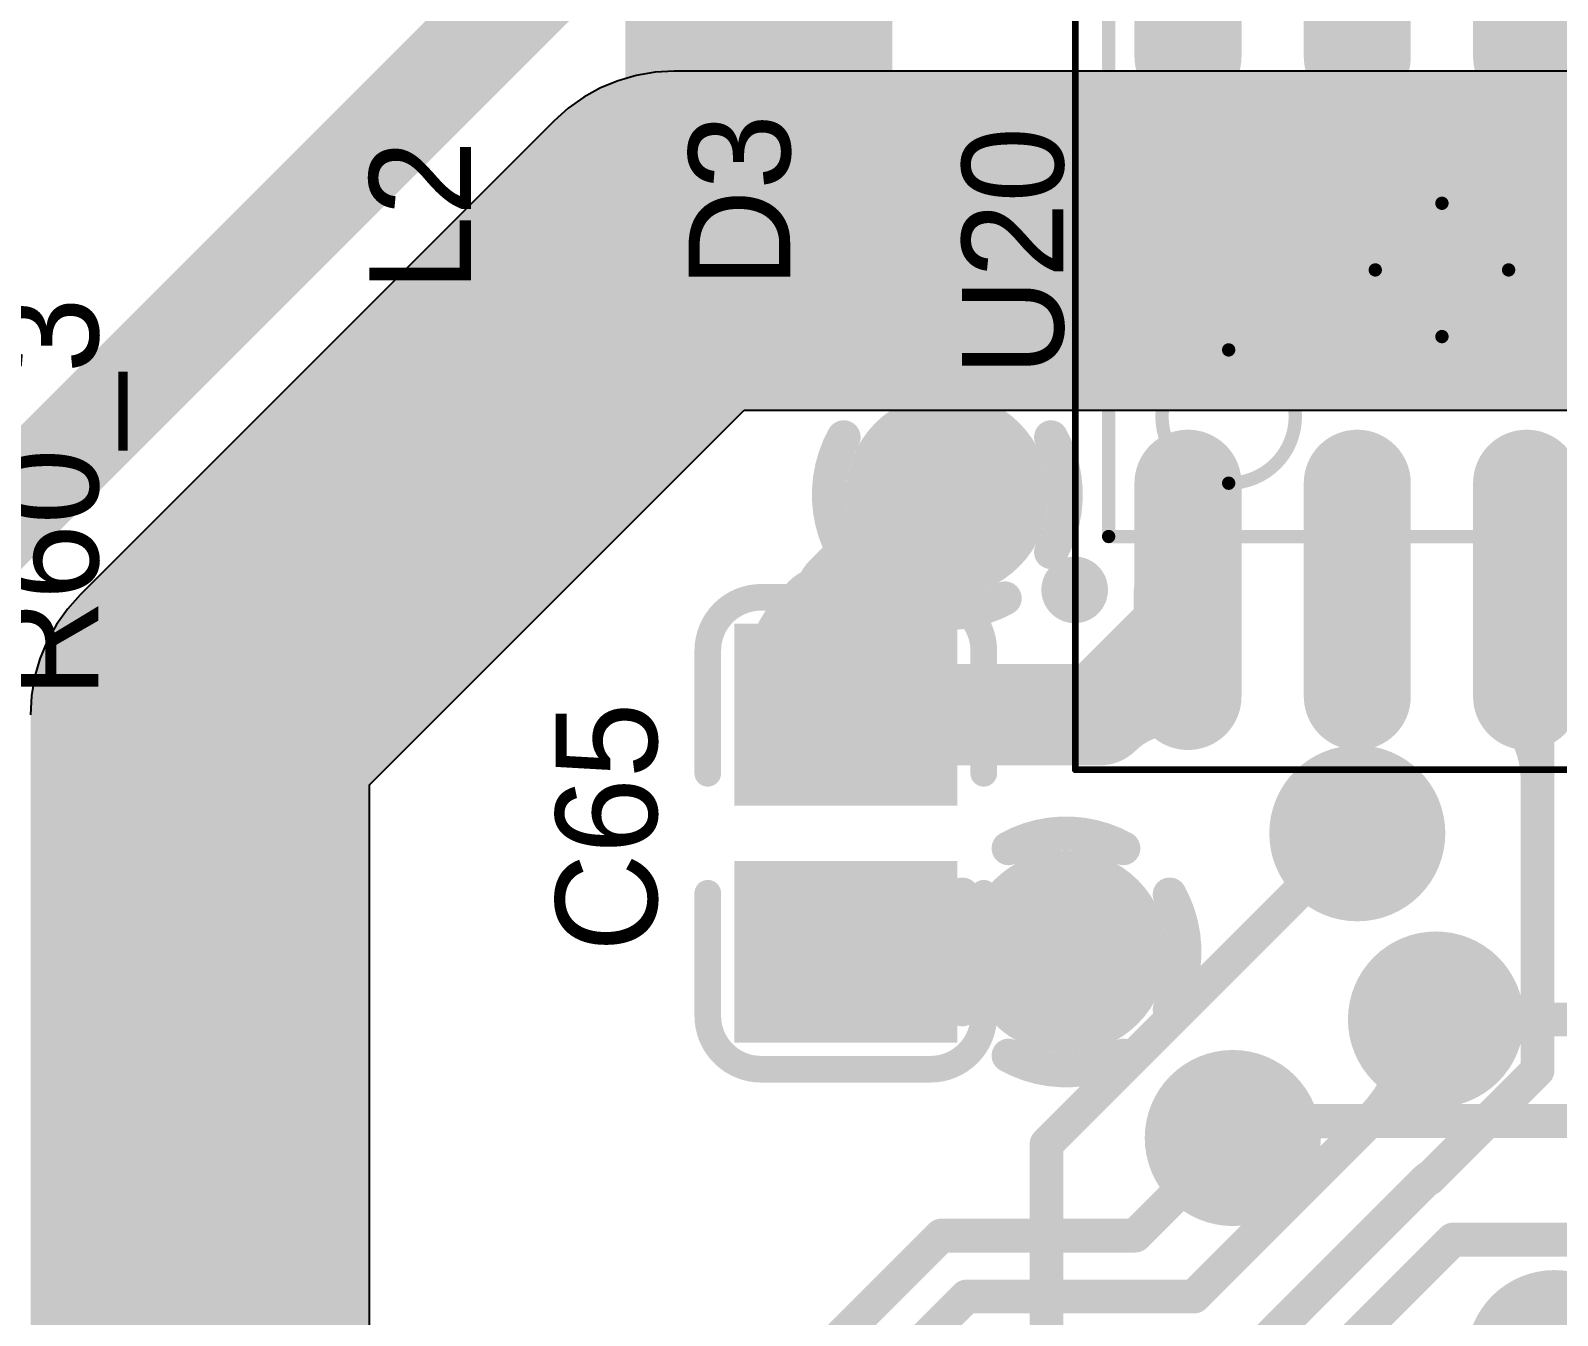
# Model space of a CAD drawing. Header units: millimetres. Extents: x 3.32 to 12.49, y 5.66 to 10.73.
# Drawn here: x 9.707 to 10.1579, y 8.3013 to 8.6807 of the extents above; entities that cross this region are included whole.
import ezdxf

# ---------------------------------------------------------------- set-up
doc = ezdxf.new("R2010")
doc.units = ezdxf.units.MM
doc.header["$MEASUREMENT"] = 0
for name, color, linetype in [('BottomLayer', 5, 'Continuous'), ('InternalPlane1', 76, 'Continuous'), ('InternalPlane2', 16, 'Continuous'), ('Mechanical13', 56, 'Continuous'), ('Mechanical15', 56, 'Continuous'), ('MultiLayer', 9, 'Continuous'), ('TopLayer', 1, 'Continuous'), ('TopOverlay', 2, 'Continuous'), ('TopPaste', 8, 'Continuous'), ('TopSolder', 216, 'Continuous'), ('ViaHoleLayer', 16, 'Continuous')]:
    doc.layers.add(name, color=color, linetype=linetype)

# ---------------------------------------------------------------- blocks, each defined once
blk = doc.blocks.new('SMA_201')
at = {"layer": 'TopLayer'}
for points in [[(-0.1161, 0.03543), (-0.2061, 0.03543), (-0.1161, -0.03543), (-0.2061, -0.03543)], [(0.045, 0.03543), (-0.045, 0.03543), (0.045, -0.03543), (-0.045, -0.03543)]]:
    blk.add_solid(points, dxfattribs=at)
at = {"layer": 'TopOverlay'}
for points, const_width in [([(-0.1711, 0.05), (-0.1711, 0.05906)], 0.00787), ([(0.01, 0.05906), (-0.1711, 0.05906)], 0.00787), ([(-0.12, 0.05), (-0.12, 0.05906)], 0.00787), ([(0.01, 0.05), (0.01, 0.05906)], 0.00787), ([(-0.09944, -0.03796), (-0.09944, 0.03904)], 0.012), ([(-0.09944, 0.00004), (-0.06044, 0.03904)], 0.012), ([(-0.06044, -0.03896), (-0.06044, 0.03904)], 0.012), ([(-0.06548, -0.028), (-0.06548, 0.027)], 0.012), ([(-0.07048, -0.018), (-0.07048, 0.023)], 0.012), ([(-0.07448, -0.019), (-0.07448, 0.02)], 0.012), ([(-0.07948, -0.017), (-0.07948, 0.015)], 0.012), ([(-0.08686, -0.01254), (-0.08686, 0.00762)], 0.012), ([(-0.08248, -0.01), (-0.08248, 0.011)], 0.012), ([(-0.08948, -0.005), (-0.08948, 0.005)], 0.012), ([(-0.05448, 0), (-0.10548, 0)], 0.012), ([(-0.06044, -0.03896), (-0.09944, 0.00004)], 0.012), ([(-0.07048, -0.024), (-0.07048, -0.018)], 0.012), ([(-0.1711, -0.05905), (-0.1711, -0.05)], 0.00787), ([(-0.12, -0.05905), (-0.12, -0.05)], 0.00787), ([(0.01, -0.05905), (0.01, -0.05)], 0.00787), ([(0.01, -0.05905), (-0.1711, -0.05905)], 0.00787)]:
    blk.add_lwpolyline(points, dxfattribs=dict(at, const_width=const_width))
for points, const_width in [([(-0.17307, 0.05906, 1), (-0.16913, 0.05906, 1)], 0.00394), ([(-0.17307, 0.05906, 1), (-0.16913, 0.05906, 1)], 0.00394), ([(-0.12197, 0.05906, 1), (-0.11803, 0.05906, 1)], 0.00394), ([(0.00803, 0.05906, 1), (0.01197, 0.05906, 1)], 0.00394), ([(0.00803, 0.05906, 1), (0.01197, 0.05906, 1)], 0.00394), ([(-0.17307, 0.05, 1), (-0.16913, 0.05, 1)], 0.00394), ([(-0.12197, 0.05, 1), (-0.11803, 0.05, 1)], 0.00394), ([(0.00803, 0.05, 1), (0.01197, 0.05, 1)], 0.00394), ([(-0.10244, 0.03904, 1), (-0.09644, 0.03904, 1)], 0.006), ([(-0.06344, 0.03904, 1), (-0.05744, 0.03904, 1)], 0.006), ([(-0.06344, 0.03904, 1), (-0.05744, 0.03904, 1)], 0.006), ([(-0.06848, 0.027, 1), (-0.06248, 0.027, 1)], 0.006), ([(-0.07348, 0.023, 1), (-0.06748, 0.023, 1)], 0.006), ([(-0.07748, 0.02, 1), (-0.07148, 0.02, 1)], 0.006), ([(-0.08248, 0.015, 1), (-0.07648, 0.015, 1)], 0.006), ([(-0.08986, 0.00762, 1), (-0.08386, 0.00762, 1)], 0.006), ([(-0.08548, 0.011, 1), (-0.07948, 0.011, 1)], 0.006), ([(-0.09248, 0.005, 1), (-0.08648, 0.005, 1)], 0.006), ([(-0.10848, 0, 1), (-0.10248, 0, 1)], 0.006), ([(-0.10244, 0.00004, 1), (-0.09644, 0.00004, 1)], 0.006), ([(-0.10244, 0.00004, 1), (-0.09644, 0.00004, 1)], 0.006), ([(-0.05748, 0, 1), (-0.05148, 0, 1)], 0.006), ([(-0.09248, -0.005, 1), (-0.08648, -0.005, 1)], 0.006), ([(-0.08548, -0.01, 1), (-0.07948, -0.01, 1)], 0.006), ([(-0.08986, -0.01254, 1), (-0.08386, -0.01254, 1)], 0.006), ([(-0.08248, -0.017, 1), (-0.07648, -0.017, 1)], 0.006), ([(-0.07748, -0.019, 1), (-0.07148, -0.019, 1)], 0.006), ([(-0.07348, -0.018, 1), (-0.06748, -0.018, 1)], 0.006), ([(-0.07348, -0.018, 1), (-0.06748, -0.018, 1)], 0.006), ([(-0.07348, -0.024, 1), (-0.06748, -0.024, 1)], 0.006), ([(-0.06848, -0.028, 1), (-0.06248, -0.028, 1)], 0.006), ([(-0.10244, -0.03796, 1), (-0.09644, -0.03796, 1)], 0.006), ([(-0.06344, -0.03896, 1), (-0.05744, -0.03896, 1)], 0.006), ([(-0.06344, -0.03896, 1), (-0.05744, -0.03896, 1)], 0.006), ([(-0.17307, -0.05, 1), (-0.16913, -0.05, 1)], 0.00394), ([(-0.12197, -0.05, 1), (-0.11803, -0.05, 1)], 0.00394), ([(0.00803, -0.05, 1), (0.01197, -0.05, 1)], 0.00394), ([(-0.17307, -0.05905, 1), (-0.16913, -0.05905, 1)], 0.00394), ([(-0.17307, -0.05905, 1), (-0.16913, -0.05905, 1)], 0.00394), ([(-0.12197, -0.05905, 1), (-0.11803, -0.05905, 1)], 0.00394), ([(0.00803, -0.05905, 1), (0.01197, -0.05905, 1)], 0.00394), ([(0.00803, -0.05905, 1), (0.01197, -0.05905, 1)], 0.00394)]:
    blk.add_lwpolyline(points, format="xyb", close=True, dxfattribs=dict(at, const_width=const_width))
at = {"layer": 'TopPaste'}
for points in [[(-0.1161, 0.03543), (-0.2061, 0.03543), (-0.1161, -0.03543), (-0.2061, -0.03543)], [(0.045, 0.03543), (-0.045, 0.03543), (0.045, -0.03543), (-0.045, -0.03543)]]:
    blk.add_solid(points, dxfattribs=at)
at = {"layer": 'TopSolder'}
for points in [[(-0.1121, 0.03943), (-0.2101, 0.03943), (-0.1121, -0.03943), (-0.2101, -0.03943)], [(0.049, 0.03943), (-0.049, 0.03943), (0.049, -0.03943), (-0.049, -0.03943)]]:
    blk.add_solid(points, dxfattribs=at)
blk = doc.blocks.new('0805_C_279')
at = {"layer": 'TopLayer'}
for points in [[(-0.05787, -0.02894), (-0.0122, -0.02894), (-0.05787, 0.02894), (-0.0122, 0.02894)], [(0.0122, -0.02894), (0.05787, -0.02894), (0.0122, 0.02894), (0.05787, 0.02894)]]:
    blk.add_solid(points, dxfattribs=at)
at = {"layer": 'TopOverlay', "const_width": 0.00787}
for points in [[(-0.06969, 0.025, -0.414214), (-0.05394, 0.04075)], [(0.05394, 0.04075, -0.414213), (0.06969, 0.025)], [(-0.05394, -0.04075, -0.414213), (-0.06969, -0.025)], [(0.06968, -0.025, -0.414214), (0.05394, -0.04075)]]:
    blk.add_lwpolyline(points, format="xyb", dxfattribs=at)
for points in [[(-0.05394, 0.04075), (-0.01772, 0.04075)], [(0.01772, 0.04075), (0.05394, 0.04075)], [(-0.06969, 0.025), (-0.06969, -0.025)], [(0.06968, 0.025), (0.06968, -0.025)], [(-0.05394, -0.04075), (-0.01772, -0.04075)], [(0.01772, -0.04075), (0.05394, -0.04075)]]:
    blk.add_lwpolyline(points, dxfattribs=at)
at = {"layer": 'TopOverlay', "const_width": 0.00394}
for points in [[(-0.05591, 0.04075, 1), (-0.05197, 0.04075, 1)], [(-0.05591, 0.04075, 1), (-0.05197, 0.04075, 1)], [(-0.01969, 0.04075, 1), (-0.01575, 0.04075, 1)], [(0.01575, 0.04075, 1), (0.01969, 0.04075, 1)], [(0.05197, 0.04075, 1), (0.05591, 0.04075, 1)], [(0.05197, 0.04075, 1), (0.05591, 0.04075, 1)], [(-0.07165, 0.025, 1), (-0.06772, 0.025, 1)], [(-0.07165, 0.025, 1), (-0.06772, 0.025, 1)], [(0.06772, 0.025, 1), (0.07165, 0.025, 1)], [(0.06772, 0.025, 1), (0.07165, 0.025, 1)], [(-0.07165, -0.025, 1), (-0.06772, -0.025, 1)], [(-0.07165, -0.025, 1), (-0.06772, -0.025, 1)], [(0.06772, -0.025, 1), (0.07165, -0.025, 1)], [(0.06772, -0.025, 1), (0.07165, -0.025, 1)], [(-0.05591, -0.04075, 1), (-0.05197, -0.04075, 1)], [(-0.05591, -0.04075, 1), (-0.05197, -0.04075, 1)], [(-0.01969, -0.04075, 1), (-0.01575, -0.04075, 1)], [(0.01575, -0.04075, 1), (0.01969, -0.04075, 1)], [(0.05197, -0.04075, 1), (0.05591, -0.04075, 1)], [(0.05197, -0.04075, 1), (0.05591, -0.04075, 1)]]:
    blk.add_lwpolyline(points, format="xyb", close=True, dxfattribs=at)
at = {"layer": 'TopPaste'}
for points in [[(-0.05787, -0.02894), (-0.0122, -0.02894), (-0.05787, 0.02894), (-0.0122, 0.02894)], [(0.0122, -0.02894), (0.05787, -0.02894), (0.0122, 0.02894), (0.05787, 0.02894)]]:
    blk.add_solid(points, dxfattribs=at)
at = {"layer": 'TopSolder'}
for points in [[(-0.06187, -0.03294), (-0.0082, -0.03294), (-0.06187, 0.03294), (-0.0082, 0.03294)], [(0.0082, -0.03294), (0.06187, -0.03294), (0.0082, 0.03294), (0.06187, 0.03294)]]:
    blk.add_solid(points, dxfattribs=at)
blk = doc.blocks.new('ADI_R_8_N_360')
at = {"layer": 'Mechanical13', "const_width": 0.00394}
for points in [[(-0.07874, 0.09843), (0.07874, 0.09843)], [(-0.07874, 0.09843), (-0.07874, -0.09843)], [(0.07874, 0.09843), (0.07874, -0.09843)], [(-0.07874, -0.09843), (0.07874, -0.09843)]]:
    blk.add_lwpolyline(points, dxfattribs=at)
at = {"layer": 'Mechanical13'}
for points, const_width in [([(-0.07972, 0.09843, 1), (-0.07776, 0.09843, 1)], 0.00197), ([(-0.07972, 0.09843, 1), (-0.07776, 0.09843, 1)], 0.00197), ([(0.07776, 0.09843, 1), (0.07972, 0.09843, 1)], 0.00197), ([(0.07776, 0.09843, 1), (0.07972, 0.09843, 1)], 0.00197), ([(-0.02362, 0.06299, 1), (-0.06299, 0.06299, 1)], 0.00394), ([(-0.06398, 0.06299, 1), (-0.06201, 0.06299, 1)], 0.00197), ([(-0.02461, 0.06299, 1), (-0.02264, 0.06299, 1)], 0.00197), ([(-0.07972, -0.09843, 1), (-0.07776, -0.09843, 1)], 0.00197), ([(-0.07972, -0.09843, 1), (-0.07776, -0.09843, 1)], 0.00197), ([(0.07776, -0.09843, 1), (0.07972, -0.09843, 1)], 0.00197), ([(0.07776, -0.09843, 1), (0.07972, -0.09843, 1)], 0.00197)]:
    blk.add_lwpolyline(points, format="xyb", close=True, dxfattribs=dict(at, const_width=const_width))
at = {"layer": 'Mechanical15'}
for points, const_width in [([(-0.14764, 0.10827), (0.14764, 0.10827)], 0.00197), ([(-0.14764, 0.10827), (-0.14764, -0.10827)], 0.00197), ([(0.14764, 0.10827), (0.14764, -0.10827)], 0.00197), ([(0, 0.01969), (0, -0.01969)], 0.00394), ([(-0.01969, 0), (0.01969, 0)], 0.00394), ([(-0.14764, -0.10827), (0.14764, -0.10827)], 0.00197)]:
    blk.add_lwpolyline(points, dxfattribs=dict(at, const_width=const_width))
for points, const_width in [([(-0.14813, 0.10827, 1), (-0.14715, 0.10827, 1)], 0.000984), ([(-0.14813, 0.10827, 1), (-0.14715, 0.10827, 1)], 0.000984), ([(0.14715, 0.10827, 1), (0.14813, 0.10827, 1)], 0.000984), ([(0.14715, 0.10827, 1), (0.14813, 0.10827, 1)], 0.000984), ([(-0.00098, 0.01969, 1), (0.00098, 0.01969, 1)], 0.00197), ([(-0.02067, 0, 1), (-0.0187, 0, 1)], 0.00197), ([(0.0187, 0, 1), (0.02067, 0, 1)], 0.00197), ([(-0.00098, -0.01969, 1), (0.00098, -0.01969, 1)], 0.00197), ([(-0.14813, -0.10827, 1), (-0.14715, -0.10827, 1)], 0.000984), ([(-0.14813, -0.10827, 1), (-0.14715, -0.10827, 1)], 0.000984), ([(0.14715, -0.10827, 1), (0.14813, -0.10827, 1)], 0.000984), ([(0.14715, -0.10827, 1), (0.14813, -0.10827, 1)], 0.000984)]:
    blk.add_lwpolyline(points, format="xyb", close=True, dxfattribs=dict(at, const_width=const_width))
at = {"layer": 'TopLayer', "const_width": 0.02362}
for points in [[(-0.12598, 0.075), (-0.06299, 0.075)], [(0.06299, 0.075), (0.12598, 0.075)], [(-0.12598, 0.025), (-0.06299, 0.025)], [(0.06299, 0.025), (0.12598, 0.025)], [(-0.12598, -0.025), (-0.06299, -0.025)], [(0.06299, -0.025), (0.12598, -0.025)], [(-0.12598, -0.075), (-0.06299, -0.075)], [(0.06299, -0.075), (0.12598, -0.075)]]:
    blk.add_lwpolyline(points, dxfattribs=at)
at = {"layer": 'TopLayer', "const_width": 0.01181}
for points in [[(-0.13189, 0.075, 1), (-0.12008, 0.075, 1)], [(-0.0689, 0.075, 1), (-0.05709, 0.075, 1)], [(0.05709, 0.075, 1), (0.0689, 0.075, 1)], [(0.12008, 0.075, 1), (0.13189, 0.075, 1)], [(-0.13189, 0.025, 1), (-0.12008, 0.025, 1)], [(-0.0689, 0.025, 1), (-0.05709, 0.025, 1)], [(0.05709, 0.025, 1), (0.0689, 0.025, 1)], [(0.12008, 0.025, 1), (0.13189, 0.025, 1)], [(-0.13189, -0.025, 1), (-0.12008, -0.025, 1)], [(-0.0689, -0.025, 1), (-0.05709, -0.025, 1)], [(0.05709, -0.025, 1), (0.0689, -0.025, 1)], [(0.12008, -0.025, 1), (0.13189, -0.025, 1)], [(-0.13189, -0.075, 1), (-0.12008, -0.075, 1)], [(-0.0689, -0.075, 1), (-0.05709, -0.075, 1)], [(0.05709, -0.075, 1), (0.0689, -0.075, 1)], [(0.12008, -0.075, 1), (0.13189, -0.075, 1)]]:
    blk.add_lwpolyline(points, format="xyb", close=True, dxfattribs=at)
at = {"layer": 'TopOverlay'}
for points, const_width in [([(-0.08957, 0.10846, 1), (-0.09941, 0.10846, 1)], 0.00984), ([(-0.10187, 0.10846, 1), (-0.09695, 0.10846, 1)], 0.00492), ([(-0.09203, 0.10846, 1), (-0.08711, 0.10846, 1)], 0.00492), ([(-0.0374, 0.09843, 1), (-0.03346, 0.09843, 1)], 0.00394), ([(-0.0374, 0.09843, 1), (-0.03346, 0.09843, 1)], 0.00394), ([(0.03346, 0.09843, 1), (0.0374, 0.09843, 1)], 0.00394), ([(0.03346, 0.09843, 1), (0.0374, 0.09843, 1)], 0.00394), ([(-0.0374, -0.09843, 1), (-0.03346, -0.09843, 1)], 0.00394), ([(-0.0374, -0.09843, 1), (-0.03346, -0.09843, 1)], 0.00394), ([(0.03346, -0.09843, 1), (0.0374, -0.09843, 1)], 0.00394), ([(0.03346, -0.09843, 1), (0.0374, -0.09843, 1)], 0.00394)]:
    blk.add_lwpolyline(points, format="xyb", close=True, dxfattribs=dict(at, const_width=const_width))
at = {"layer": 'TopOverlay', "const_width": 0.00787}
for points in [[(-0.03543, 0.09843), (0.03543, 0.09843)], [(-0.03543, 0.09843), (-0.03543, -0.09843)], [(0.03543, 0.09843), (0.03543, -0.09843)], [(-0.03543, -0.09843), (0.03543, -0.09843)]]:
    blk.add_lwpolyline(points, dxfattribs=at)
at = {"layer": 'TopPaste', "const_width": 0.02362}
for points in [[(-0.12598, 0.075), (-0.06299, 0.075)], [(0.06299, 0.075), (0.12598, 0.075)], [(-0.12598, 0.025), (-0.06299, 0.025)], [(0.06299, 0.025), (0.12598, 0.025)], [(-0.12598, -0.025), (-0.06299, -0.025)], [(0.06299, -0.025), (0.12598, -0.025)], [(-0.12598, -0.075), (-0.06299, -0.075)], [(0.06299, -0.075), (0.12598, -0.075)]]:
    blk.add_lwpolyline(points, dxfattribs=at)
at = {"layer": 'TopPaste', "const_width": 0.01181}
for points in [[(-0.13189, 0.075, 1), (-0.12008, 0.075, 1)], [(-0.0689, 0.075, 1), (-0.05709, 0.075, 1)], [(0.05709, 0.075, 1), (0.0689, 0.075, 1)], [(0.12008, 0.075, 1), (0.13189, 0.075, 1)], [(-0.13189, 0.025, 1), (-0.12008, 0.025, 1)], [(-0.0689, 0.025, 1), (-0.05709, 0.025, 1)], [(0.05709, 0.025, 1), (0.0689, 0.025, 1)], [(0.12008, 0.025, 1), (0.13189, 0.025, 1)], [(-0.13189, -0.025, 1), (-0.12008, -0.025, 1)], [(-0.0689, -0.025, 1), (-0.05709, -0.025, 1)], [(0.05709, -0.025, 1), (0.0689, -0.025, 1)], [(0.12008, -0.025, 1), (0.13189, -0.025, 1)], [(-0.13189, -0.075, 1), (-0.12008, -0.075, 1)], [(-0.0689, -0.075, 1), (-0.05709, -0.075, 1)], [(0.05709, -0.075, 1), (0.0689, -0.075, 1)], [(0.12008, -0.075, 1), (0.13189, -0.075, 1)]]:
    blk.add_lwpolyline(points, format="xyb", close=True, dxfattribs=at)
at = {"layer": 'TopSolder', "const_width": 0.03162}
for points in [[(-0.12598, 0.075), (-0.06299, 0.075)], [(0.06299, 0.075), (0.12598, 0.075)], [(-0.12598, 0.025), (-0.06299, 0.025)], [(0.06299, 0.025), (0.12598, 0.025)], [(-0.12598, -0.025), (-0.06299, -0.025)], [(0.06299, -0.025), (0.12598, -0.025)], [(-0.12598, -0.075), (-0.06299, -0.075)], [(0.06299, -0.075), (0.12598, -0.075)]]:
    blk.add_lwpolyline(points, dxfattribs=at)
at = {"layer": 'TopSolder', "const_width": 0.01581}
for points in [[(-0.13389, 0.075, 1), (-0.11808, 0.075, 1)], [(-0.0709, 0.075, 1), (-0.05509, 0.075, 1)], [(0.05509, 0.075, 1), (0.0709, 0.075, 1)], [(0.11808, 0.075, 1), (0.13389, 0.075, 1)], [(-0.13389, 0.025, 1), (-0.11808, 0.025, 1)], [(-0.0709, 0.025, 1), (-0.05509, 0.025, 1)], [(0.05509, 0.025, 1), (0.0709, 0.025, 1)], [(0.11808, 0.025, 1), (0.13389, 0.025, 1)], [(-0.13389, -0.025, 1), (-0.11808, -0.025, 1)], [(-0.0709, -0.025, 1), (-0.05509, -0.025, 1)], [(0.05509, -0.025, 1), (0.0709, -0.025, 1)], [(0.11808, -0.025, 1), (0.13389, -0.025, 1)], [(-0.13389, -0.075, 1), (-0.11808, -0.075, 1)], [(-0.0709, -0.075, 1), (-0.05509, -0.075, 1)], [(0.05509, -0.075, 1), (0.0709, -0.075, 1)], [(0.11808, -0.075, 1), (0.13389, -0.075, 1)]]:
    blk.add_lwpolyline(points, format="xyb", close=True, dxfattribs=at)

msp = doc.modelspace()

# ---------------------------------------------------------------- linework, layer by layer
at = {"layer": 'BottomLayer'}
for points, const_width in [([(9.48496, 8.32366), (9.95134, 8.79004)], 0.03), ([(10.00701, 8.35189), (10.09878, 8.44366)], 0.01), ([(10.12201, 8.38866), (10.42201, 8.38866)], 0.01), ([(10.06201, 8.35366), (10.06701, 8.35866)], 0.01), ([(10.06701, 8.35866), (10.18701, 8.35866)], 0.01), ([(10.00701, 8.17866), (10.00701, 8.35189)], 0.01)]:
    msp.add_lwpolyline(points, dxfattribs=dict(at, const_width=const_width))
for points, const_width in [([(9.96772, 8.54366, 1), (9.98772, 8.54366, 1)], 0.02), ([(10.09278, 8.44366, 1), (10.10478, 8.44366, 1)], 0.012), ([(10.08928, 8.44366, 1), (10.09428, 8.44366, 1)], 0.005), ([(10.09628, 8.44366, 1), (10.10128, 8.44366, 1)], 0.005), ([(10.09628, 8.43666, 1), (10.10128, 8.43666, 1)], 0.005), ([(10.08433, 8.43171, 1), (10.08933, 8.43171, 1)], 0.005), ([(10.08433, 8.43171, 1), (10.08933, 8.43171, 1)], 0.005), ([(10.00276, 8.40862, 1), (10.02276, 8.40862, 1)], 0.02), ([(10.11601, 8.38866, 1), (10.12801, 8.38866, 1)], 0.012), ([(10.12446, 8.39361, 1), (10.12946, 8.39361, 1)], 0.005), ([(10.11951, 8.38866, 1), (10.12451, 8.38866, 1)], 0.005), ([(10.13641, 8.38866, 1), (10.14141, 8.38866, 1)], 0.005), ([(10.13641, 8.38866, 1), (10.14141, 8.38866, 1)], 0.005), ([(10.12446, 8.38371, 1), (10.12946, 8.38371, 1)], 0.005), ([(10.05601, 8.35366, 1), (10.06801, 8.35366, 1)], 0.012), ([(10.06451, 8.35866, 1), (10.06951, 8.35866, 1)], 0.005), ([(10.06451, 8.35866, 1), (10.06951, 8.35866, 1)], 0.005), ([(10.08848, 8.35866, 1), (10.09348, 8.35866, 1)], 0.005), ([(10.00451, 8.35189, 1), (10.00951, 8.35189, 1)], 0.005), ([(10.00451, 8.35189, 1), (10.00951, 8.35189, 1)], 0.005), ([(10.05951, 8.35366, 1), (10.06451, 8.35366, 1)], 0.005), ([(10.06446, 8.34871, 1), (10.06946, 8.34871, 1)], 0.005)]:
    msp.add_lwpolyline(points, format="xyb", close=True, dxfattribs=dict(at, const_width=const_width))
at = {"layer": 'BottomLayer', "const_width": 0.01}
for points in [[(10.09178, 8.44366, -0.198912), (10.08683, 8.43171)], [(10.08683, 8.43171, -0.198912), (10.09878, 8.43666)], [(10.13891, 8.38866, -0.198912), (10.12696, 8.39361)], [(10.12696, 8.38371, -0.198912), (10.13891, 8.38866)], [(10.06696, 8.34871, -0.198912), (10.09098, 8.35866)]]:
    msp.add_lwpolyline(points, format="xyb", dxfattribs=at)
at = {"layer": 'InternalPlane1'}
for p, q in [((9.88586, 8.66748), (9.88047, 8.66593)), ((9.8914, 8.66843), (9.88586, 8.66748)), ((9.89701, 8.66874), (9.8914, 8.66843)), ((11.28067, 8.66874), (9.89701, 8.66874)), ((9.89701, 8.66874), (9.89701, 8.66874)), ((9.87528, 8.66378), (9.87036, 8.66106)), ((9.88047, 8.66593), (9.87528, 8.66378)), ((9.86578, 8.65781), (9.8616, 8.65407)), ((9.87036, 8.66106), (9.86578, 8.65781)), ((9.8616, 8.65407), (9.7216, 8.51407)), ((9.80709, 8.45792), (9.91775, 8.56858)), ((9.91775, 8.56858), (11.25993, 8.56858)), ((9.7216, 8.51407), (9.71785, 8.50989)), ((9.71785, 8.50989), (9.71461, 8.5053)), ((9.71461, 8.5053), (9.71189, 8.50039)), ((9.71189, 8.50039), (9.70974, 8.4952)), ((9.70974, 8.4952), (9.70818, 8.48981)), ((9.70818, 8.48981), (9.70724, 8.48427)), ((9.70724, 8.48427), (9.70693, 8.47866)), ((9.80709, 7.86866), (9.80709, 8.45792))]:
    msp.add_line(p, q, dxfattribs=at)
at = {"layer": 'InternalPlane1', "const_width": 0.1}
for points in [[(9.75701, 8.47866), (9.89701, 8.61866)], [(9.89701, 8.61866), (11.28067, 8.61866)], [(9.75701, 7.86866), (9.75701, 8.47866)]]:
    msp.add_lwpolyline(points, dxfattribs=at)
at = {"layer": 'InternalPlane1'}
for points, const_width in [([(9.87201, 8.61866, 1), (9.92201, 8.61866, 1)], 0.05), ([(9.87201, 8.61866, 1), (9.92201, 8.61866, 1)], 0.05), ([(9.96272, 8.54366, 1), (9.99272, 8.54366, 1)], 0.03), ([(9.73201, 8.47866, 1), (9.78201, 8.47866, 1)], 0.05), ([(9.73201, 8.47866, 1), (9.78201, 8.47866, 1)], 0.05), ([(10.08578, 8.44366, 1), (10.11178, 8.44366, 1)], 0.026), ([(9.99329, 8.43923, 1), (9.99829, 8.43923, 1)], 0.005), ([(10.02722, 8.43923, 1), (10.03222, 8.43923, 1)], 0.005), ([(9.97964, 8.42559, 1), (9.98464, 8.42559, 1)], 0.005), ([(10.04087, 8.42559, 1), (10.04587, 8.42559, 1)], 0.005), ([(10.10901, 8.38866, 1), (10.13501, 8.38866, 1)], 0.026), ([(9.97964, 8.39165, 1), (9.98464, 8.39165, 1)], 0.005), ([(10.04087, 8.39165, 1), (10.04587, 8.39165, 1)], 0.005), ([(9.99329, 8.37801, 1), (9.99829, 8.37801, 1)], 0.005), ([(10.02722, 8.37801, 1), (10.03222, 8.37801, 1)], 0.005), ([(10.04901, 8.35366, 1), (10.07501, 8.35366, 1)], 0.026), ([(10.14401, 8.28866, 1), (10.17001, 8.28866, 1)], 0.026)]:
    msp.add_lwpolyline(points, format="xyb", close=True, dxfattribs=dict(at, const_width=const_width))
at = {"layer": 'InternalPlane1', "const_width": 0.01}
for points in [[(9.99579, 8.43923, -0.258618), (10.02972, 8.43923)], [(9.98214, 8.39165, -0.258618), (9.98214, 8.42559)], [(10.04337, 8.42559, -0.258618), (10.04337, 8.39165)], [(10.02972, 8.37801, -0.258618), (9.99579, 8.37801)]]:
    msp.add_lwpolyline(points, format="xyb", dxfattribs=at)
at = {"layer": 'InternalPlane2'}
for p, q in [((9.88586, 8.66748), (9.88047, 8.66593)), ((9.8914, 8.66843), (9.88586, 8.66748)), ((9.89701, 8.66874), (9.8914, 8.66843)), ((11.28067, 8.66874), (9.89701, 8.66874)), ((9.89701, 8.66874), (9.89701, 8.66874)), ((9.87528, 8.66378), (9.87036, 8.66106)), ((9.88047, 8.66593), (9.87528, 8.66378)), ((9.86578, 8.65781), (9.8616, 8.65407)), ((9.87036, 8.66106), (9.86578, 8.65781)), ((9.8616, 8.65407), (9.7216, 8.51407)), ((9.80709, 8.45792), (9.91775, 8.56858)), ((9.91775, 8.56858), (11.25993, 8.56858)), ((9.7216, 8.51407), (9.71785, 8.50989)), ((9.71785, 8.50989), (9.71461, 8.5053)), ((9.71461, 8.5053), (9.71189, 8.50039)), ((9.71189, 8.50039), (9.70974, 8.4952)), ((9.70974, 8.4952), (9.70818, 8.48981)), ((9.70818, 8.48981), (9.70724, 8.48427)), ((9.70724, 8.48427), (9.70693, 8.47866)), ((9.80709, 7.86866), (9.80709, 8.45792))]:
    msp.add_line(p, q, dxfattribs=at)
at = {"layer": 'InternalPlane2', "const_width": 0.1}
for points in [[(9.75701, 8.47866), (9.89701, 8.61866)], [(9.89701, 8.61866), (11.28067, 8.61866)], [(9.75701, 7.86866), (9.75701, 8.47866)]]:
    msp.add_lwpolyline(points, dxfattribs=at)
at = {"layer": 'InternalPlane2'}
for points, const_width in [([(9.87201, 8.61866, 1), (9.92201, 8.61866, 1)], 0.05), ([(9.87201, 8.61866, 1), (9.92201, 8.61866, 1)], 0.05), ([(9.95825, 8.57427, 1), (9.96325, 8.57427, 1)], 0.005), ([(9.99218, 8.57427, 1), (9.99718, 8.57427, 1)], 0.005), ([(9.9446, 8.56063, 1), (9.9496, 8.56063, 1)], 0.005), ([(10.00583, 8.56063, 1), (10.01083, 8.56063, 1)], 0.005), ([(9.9446, 8.52669, 1), (9.9496, 8.52669, 1)], 0.005), ([(10.00583, 8.52669, 1), (10.01083, 8.52669, 1)], 0.005), ([(9.73201, 8.47866, 1), (9.78201, 8.47866, 1)], 0.05), ([(9.73201, 8.47866, 1), (9.78201, 8.47866, 1)], 0.05), ([(9.95825, 8.51305, 1), (9.96325, 8.51305, 1)], 0.005), ([(9.99218, 8.51305, 1), (9.99718, 8.51305, 1)], 0.005), ([(10.08578, 8.44366, 1), (10.11178, 8.44366, 1)], 0.026), ([(9.99776, 8.40862, 1), (10.02776, 8.40862, 1)], 0.03), ([(10.10901, 8.38866, 1), (10.13501, 8.38866, 1)], 0.026), ([(10.04901, 8.35366, 1), (10.07501, 8.35366, 1)], 0.026), ([(10.14401, 8.28866, 1), (10.17001, 8.28866, 1)], 0.026)]:
    msp.add_lwpolyline(points, format="xyb", close=True, dxfattribs=dict(at, const_width=const_width))
at = {"layer": 'InternalPlane2', "const_width": 0.01}
for points in [[(9.96075, 8.57427, -0.258618), (9.99468, 8.57427)], [(9.9471, 8.52669, -0.258618), (9.9471, 8.56063)], [(10.00833, 8.56063, -0.258618), (10.00833, 8.52669)], [(9.99468, 8.51305, -0.258618), (9.96075, 8.51305)]]:
    msp.add_lwpolyline(points, format="xyb", dxfattribs=at)
at = {"layer": 'MultiLayer'}
for points, const_width in [([(9.96772, 8.54366, 1), (9.98772, 8.54366, 1)], 0.02), ([(10.09278, 8.44366, 1), (10.10478, 8.44366, 1)], 0.012), ([(10.00276, 8.40862, 1), (10.02276, 8.40862, 1)], 0.02), ([(10.11601, 8.38866, 1), (10.12801, 8.38866, 1)], 0.012), ([(10.05601, 8.35366, 1), (10.06801, 8.35366, 1)], 0.012)]:
    msp.add_lwpolyline(points, format="xyb", close=True, dxfattribs=dict(at, const_width=const_width))
at = {"layer": 'TopLayer'}
for points, const_width in [([(9.96772, 8.54366, 1), (9.98772, 8.54366, 1)], 0.02), ([(9.97021, 8.54366, 1), (9.98521, 8.54366, 1)], 0.015), ([(9.97022, 8.54366, 1), (9.98522, 8.54366, 1)], 0.015), ([(9.94022, 8.51366, 1), (9.95522, 8.51366, 1)], 0.015), ([(9.94022, 8.51366, 1), (9.95522, 8.51366, 1)], 0.015), ([(10.04022, 8.51449, 1), (10.05522, 8.51449, 1)], 0.015), ([(10.04022, 8.51449, 1), (10.05522, 8.51449, 1)], 0.015), ([(10.04128, 8.51555, 1), (10.05628, 8.51555, 1)], 0.015), ([(9.93407, 8.50751, 1), (9.94907, 8.50751, 1)], 0.015), ([(10.04022, 8.50366, 1), (10.05522, 8.50366, 1)], 0.015), ([(10.04022, 8.50366, 1), (10.05522, 8.50366, 1)], 0.015), ([(10.09628, 8.51555, 1), (10.10128, 8.51555, 1)], 0.005), ([(10.14628, 8.51555, 1), (10.15128, 8.51555, 1)], 0.005), ([(10.14951, 8.51232, 1), (10.15451, 8.51232, 1)], 0.005), ([(10.14951, 8.51232, 1), (10.15451, 8.51232, 1)], 0.005), ([(10.04181, 8.4872, 1), (10.05681, 8.4872, 1)], 0.015), ([(9.95386, 8.48084, 1), (9.96886, 8.48084, 1)], 0.015), ([(9.94022, 8.4787, 1), (9.95522, 8.4787, 1)], 0.015), ([(9.94022, 8.4787, 1), (9.95522, 8.4787, 1)], 0.015), ([(10.01526, 8.4787, 1), (10.03026, 8.4787, 1)], 0.015), ([(10.01526, 8.4787, 1), (10.03026, 8.4787, 1)], 0.015), ([(10.01526, 8.4787, 1), (10.03026, 8.4787, 1)], 0.015), ([(9.92499, 8.47266, 1), (9.93999, 8.47266, 1)], 0.015), ([(10.09146, 8.47924, 1), (10.09646, 8.47924, 1)], 0.005), ([(10.1011, 8.47924, 1), (10.1061, 8.47924, 1)], 0.005), ([(10.14146, 8.47924, 1), (10.14646, 8.47924, 1)], 0.005), ([(10.09628, 8.46761, 1), (10.10128, 8.46761, 1)], 0.005), ([(10.09628, 8.46761, 1), (10.10128, 8.46761, 1)], 0.005), ([(10.09628, 8.46056, 1), (10.10128, 8.46056, 1)], 0.005), ([(10.09628, 8.46056, 1), (10.10128, 8.46056, 1)], 0.005), ([(10.14951, 8.45982, 1), (10.15451, 8.45982, 1)], 0.005), ([(10.09278, 8.44366, 1), (10.10478, 8.44366, 1)], 0.012), ([(10.09133, 8.44861, 1), (10.09633, 8.44861, 1)], 0.005), ([(10.10123, 8.44861, 1), (10.10623, 8.44861, 1)], 0.005), ([(10.09628, 8.44366, 1), (10.10128, 8.44366, 1)], 0.005), ([(10.00276, 8.40862, 1), (10.02276, 8.40862, 1)], 0.02), ([(9.94022, 8.40862, 1), (9.95522, 8.40862, 1)], 0.015), ([(10.00526, 8.40862, 1), (10.02026, 8.40862, 1)], 0.015), ([(10.11601, 8.38866, 1), (10.12801, 8.38866, 1)], 0.012), ([(10.11251, 8.38866, 1), (10.11751, 8.38866, 1)], 0.005), ([(10.11951, 8.38866, 1), (10.12451, 8.38866, 1)], 0.005), ([(10.12251, 8.38866, 1), (10.12751, 8.38866, 1)], 0.005), ([(10.11951, 8.37831, 1), (10.12451, 8.37831, 1)], 0.005), ([(10.11951, 8.37831, 1), (10.12451, 8.37831, 1)], 0.005), ([(10.11731, 8.37611, 1), (10.12231, 8.37611, 1)], 0.005), ([(10.14951, 8.37366, 1), (10.15451, 8.37366, 1)], 0.005), ([(10.14951, 8.37366, 1), (10.15451, 8.37366, 1)], 0.005), ([(10.05601, 8.35366, 1), (10.06801, 8.35366, 1)], 0.012), ([(10.10024, 8.35903, 1), (10.10524, 8.35903, 1)], 0.005), ([(10.05251, 8.35366, 1), (10.05751, 8.35366, 1)], 0.005), ([(10.05951, 8.35366, 1), (10.06451, 8.35366, 1)], 0.005), ([(10.05951, 8.34666, 1), (10.06451, 8.34666, 1)], 0.005), ([(10.04756, 8.34171, 1), (10.05256, 8.34171, 1)], 0.005), ([(10.04756, 8.34171, 1), (10.05256, 8.34171, 1)], 0.005), ([(10.11705, 8.34166, 1), (10.12205, 8.34166, 1)], 0.005), ([(10.11705, 8.34166, 1), (10.12205, 8.34166, 1)], 0.005), ([(10.11751, 8.34166, 1), (10.12251, 8.34166, 1)], 0.005), ([(10.11751, 8.34166, 1), (10.12251, 8.34166, 1)], 0.005), ([(9.97341, 8.32484, 1), (9.97841, 8.32484, 1)], 0.005), ([(9.97341, 8.32484, 1), (9.97841, 8.32484, 1)], 0.005), ([(10.03069, 8.32484, 1), (10.03569, 8.32484, 1)], 0.005), ([(10.03069, 8.32484, 1), (10.03569, 8.32484, 1)], 0.005), ([(10.12451, 8.32366, 1), (10.12951, 8.32366, 1)], 0.005), ([(10.12451, 8.32366, 1), (10.12951, 8.32366, 1)], 0.005), ([(9.98087, 8.30684, 1), (9.98587, 8.30684, 1)], 0.005), ([(9.98087, 8.30684, 1), (9.98587, 8.30684, 1)], 0.005), ([(10.04805, 8.30684, 1), (10.05305, 8.30684, 1)], 0.005), ([(10.04805, 8.30684, 1), (10.05305, 8.30684, 1)], 0.005)]:
    msp.add_lwpolyline(points, format="xyb", close=True, dxfattribs=dict(at, const_width=const_width))
for points, const_width in [([(9.94772, 8.51366), (9.97772, 8.54366)], 0.03), ([(9.94772, 8.4787), (9.94772, 8.51366)], 0.03), ([(10.04772, 8.51449), (10.04878, 8.51555)], 0.03), ([(10.04772, 8.50366), (10.04772, 8.51449)], 0.03), ([(10.02276, 8.4787), (10.04772, 8.50366)], 0.03), ([(10.09878, 8.44366), (10.09878, 8.51555)], 0.01), ([(10.14878, 8.51555), (10.15201, 8.51232)], 0.01), ([(10.15201, 8.37366), (10.15201, 8.51232)], 0.01), ([(9.94772, 8.4787), (10.02276, 8.4787)], 0.03), ([(9.94772, 8.40862), (10.01276, 8.40862)], 0.03), ([(10.12201, 8.37831), (10.12201, 8.38866)], 0.01), ([(10.05055, 8.30684), (10.12201, 8.37831)], 0.01), ([(10.12001, 8.34166), (10.15201, 8.37366)], 0.01), ([(10.03319, 8.32484), (10.06201, 8.35366)], 0.01), ([(10.06673, 8.28884), (10.11955, 8.34166)], 0.01), ([(10.11955, 8.34166), (10.12001, 8.34166)], 0.01), ([(9.88301, 8.23194), (9.97591, 8.32484)], 0.01), ([(9.97591, 8.32484), (10.03319, 8.32484)], 0.01), ([(10.07419, 8.27084), (10.12701, 8.32366)], 0.01), ([(10.12701, 8.32366), (10.21501, 8.32366)], 0.01), ([(9.90101, 8.22448), (9.98337, 8.30684)], 0.01), ([(9.98337, 8.30684), (10.05055, 8.30684)], 0.01)]:
    msp.add_lwpolyline(points, dxfattribs=dict(at, const_width=const_width))
for points, const_width in [([(9.96136, 8.48084, -0.27175), (9.97771, 8.54366)], 0.03), ([(9.93249, 8.47266, -0.27175), (9.94157, 8.50751)], 0.03), ([(10.02276, 8.4787, -0.242378), (10.04931, 8.4872)], 0.03), ([(10.09396, 8.47924, -0.198912), (10.09878, 8.46761)], 0.01), ([(10.09878, 8.46761, -0.198912), (10.1036, 8.47924)], 0.01), ([(10.14396, 8.47924, -0.198912), (10.15201, 8.45982)], 0.01), ([(10.09878, 8.46056, -0.198912), (10.09383, 8.44861)], 0.01), ([(10.10373, 8.44861, -0.198912), (10.09878, 8.46056)], 0.01), ([(10.11501, 8.38866, -0.198912), (10.10274, 8.35903)], 0.01), ([(10.12501, 8.38866, -0.198912), (10.11981, 8.37611)], 0.01), ([(10.05501, 8.35366, -0.198912), (10.05006, 8.34171)], 0.01), ([(10.05006, 8.34171, -0.198912), (10.06201, 8.34666)], 0.01)]:
    msp.add_lwpolyline(points, format="xyb", dxfattribs=dict(at, const_width=const_width))
at = {"layer": 'ViaHoleLayer'}
for points, const_width in [([(9.97272, 8.54366, 1), (9.98272, 8.54366, 1)], 0.01), ([(10.09578, 8.44366, 1), (10.10178, 8.44366, 1)], 0.006), ([(10.00776, 8.40862, 1), (10.01776, 8.40862, 1)], 0.01), ([(10.11901, 8.38866, 1), (10.12501, 8.38866, 1)], 0.006), ([(10.05901, 8.35366, 1), (10.06501, 8.35366, 1)], 0.006)]:
    msp.add_lwpolyline(points, format="xyb", close=True, dxfattribs=dict(at, const_width=const_width))

# ---------------------------------------------------------------- block references
for name, p, rotation in [('SMA_201', (9.92201, 8.71366), 270), ('ADI_R_8_N_360', (10.12378, 8.61004), 90), ('0805_C_279', (9.94772, 8.44366), 90)]:
    msp.add_blockref(name, p, dxfattribs=dict(rotation=rotation))

# ---------------------------------------------------------------- texts
at = {"layer": 'TopOverlay'}
for s, p in [('D3', (9.9313, 8.60476)), ('U20', (10.01201, 8.57866)), ('L2', (9.83701, 8.6037)), ('R60_3', (9.72701, 8.48366)), ('C65', (9.89201, 8.40866))]:
    msp.add_text(s, height=0.03, rotation=90, dxfattribs=at).set_placement(p)

doc.saveas('drawing.dxf')
